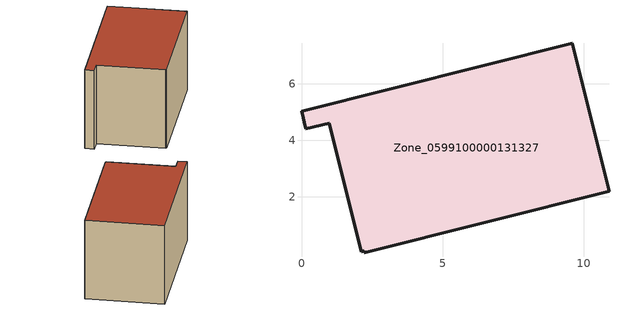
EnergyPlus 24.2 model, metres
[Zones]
Zone_0599100000131327
 floor ground (C_G): 0,5.03 9.58,7.43 10.89,2.19 2.23,0.02 2.21,0.08 2.12,0.05 0.98,4.61 0.16,4.4 z0
 wall outside (C_F): 9.58,7.43 0,5.03 0.16,4.4 0.98,4.61 2.12,0.05 2.21,0.08 2.23,0.02 10.89,2.19 9.58,7.43 z0:5.8
 roof outside (C_R): 2.12,0.05 2.21,0.08 2.23,0.02 10.89,2.19 9.58,7.43 0,5.03 0.16,4.4 0.98,4.61 z5.8
[BUILDING]
Pand.0599100000131327: North Axis=0; Terrain=City; Loads Convergence Tolerance Value=0.04; Temperature Convergence Tolerance Value=0.4; Solar Distribution=FullExterior; Maximum Number of Warmup Days=25; Minimum Number of Warmup Days=1
[Site:Location]
Rotterdam.The.Hague.AP_ZH_NLD Design_Conditions: Latitude=51.96; Longitude=4.45; Time Zone=1; Elevation=-4.5
[SITE:GROUNDTEMPERATURE:BUILDINGSURFACE]
18, 18, 18, 18, 18, 18, 18, 18, 18, 18, 18, 18
[MATERIAL] Thermal Absorptance=0.9; Solar Absorptance=0.7; Visible Absorptance=0.7
Name | Roughness | Thickness | Conductivity | Density | Specific Heat
G.TI.1975-1991 | MediumSmooth | 0.15 | 0.288461 | 540 | 1210
F.TI.1975-1991 | Rough | 0.3 | 0.230769 | 1920 | 840
R.TI.1975-1991 | MediumRough | 0.2 | 0.153846 | 1500 | 1000
[CONSTRUCTION]
C_G: G.TI.1975-1991
C_F: F.TI.1975-1991
C_R: R.TI.1975-1991
[ZONE]
Zone_0599100000131327: Type=1; Multiplier=1; Ceiling Height=Autocalculate; Volume=Autocalculate; Floor Area=autocalculate; Part of Total Floor Area=Yes
[ZONEINFILTRATION:DESIGNFLOWRATE]
Infil_Zone_0599100000131327: Zone or ZoneList or Space or SpaceList=Zone_0599100000131327; Schedule=AlwaysOn; Design Flow Rate Calculation Method=Flow/Area; Flow Rate per Floor Area=0.003; Constant Term Coefficient=1; Temperature Term Coefficient=0; Velocity Term Coefficient=0; Velocity Squared Term Coefficient=0
[HVACTEMPLATE:ZONE:IDEALLOADSAIRSYSTEM]
Zone_0599100000131327: Maximum Heating Supply Air Temperature=50; Minimum Cooling Supply Air Temperature=13; Maximum Heating Supply Air Humidity Ratio=0.0156; Minimum Cooling Supply Air Humidity Ratio=0.0077; Heating Limit=NoLimit; Cooling Limit=NoLimit; Dehumidification Control Type=ConstantSensibleHeatRatio; Cooling Sensible Heat Ratio=0.7; Dehumidification Setpoint=60; Humidification Control Type=None; Humidification Setpoint=30; Outdoor Air Method=None; Outdoor Air Flow Rate per Person=0.00944; Outdoor Air Flow Rate per Zone Floor Area=0; Outdoor Air Flow Rate per Zone=0; Demand Controlled Ventilation Type=None; Outdoor Air Economizer Type=NoEconomizer; Heat Recovery Type=None; Sensible Heat Recovery Effectiveness=0.7; Latent Heat Recovery Effectiveness=0.65
[ZONECONTROL:THERMOSTAT]
ThermostatControl_Zone_0599100000131327: Zone or ZoneList=Zone_0599100000131327; Control Type Schedule=DualSetpointControlType; Control 1=Thermostat_Zone_0599100000131327; Temperature Difference Between Cutout And Setpoint=0
[THERMOSTATSETPOINT:DUALSETPOINT]
Thermostat_Zone_0599100000131327: Heating Setpoint Temperature Schedule=HeatingSetpoint_Zone_0599100000131327; Cooling Setpoint Temperature Schedule=CoolingSetpoint_Zone_0599100000131327
[SCHEDULE:COMPACT]
HeatingSetpoint_Zone_0599100000131327: Through: 12/31, For: AllDays, Until: 24:00, 21
CoolingSetpoint_Zone_0599100000131327: Through: 12/31, For: AllDays, Until: 24:00, 24
DualSetpointControlType: Through: 12/31, For: AllDays, Until: 24:00, 4
AlwaysOn: Through: 12/31, For: AllDays, Until: 24:00, 1
